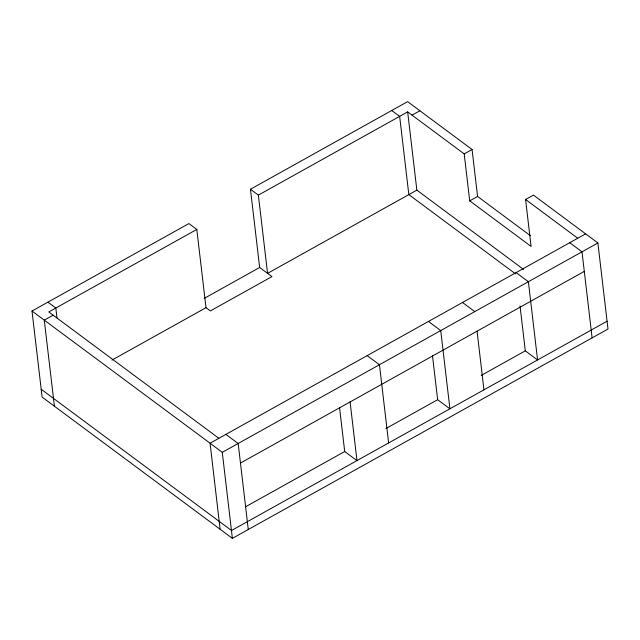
<?xml version="1.0" encoding="UTF-8"?>
<svg xmlns="http://www.w3.org/2000/svg" width="640" height="640" viewBox="0 0 640 640"><rect width="100%" height="100%" fill="white"/><g stroke="black" fill="none" stroke-linecap="round" stroke-linejoin="round"><path stroke-width="0.96" d="M250.464 189.248L258.368 195.12L407.664 111.896L464.2 153.896L469.712 200.84L531.088 246.432L525.576 199.488L533.448 195.104L597.888 242.976L608 329.04L232.384 538.36L42.12 397.096L32 311.032L188.904 223.568L196.808 229.44L206 307.68L210.368 310.928L271.936 276.608L259.656 267.488L250.464 189.248L407.624 101.64L472.072 149.512L477.584 196.456L530.424 235.704M196.808 229.44L48.784 311.952L218.864 438.304M53.152 315.2L44.272 320.152L54.408 406.176M412.032 115.144L419.904 110.76M204.168 298.424L259.656 267.488M464.2 153.896L472.072 149.512M112 360.08L206 307.68M523.552 269.4L416.856 190.136L267.56 273.36L258.368 195.12M469.712 200.84L477.584 196.456M585.616 233.856L210.064 443.208L32 311.032M597.888 242.976L222.272 452.336L210.064 443.208L220.12 529.24M240.472 463.064L584.304 271.392M245.528 506.8L344.704 451.512L356.984 460.632L350.088 401.952M385.856 428.576L437.648 399.704L449.92 408.824L440.728 330.584L428.456 321.464M481.2 375.432L525.304 350.84L537.576 359.96L528.384 281.72L516.112 272.6M607.08 321.216L231.512 530.512L41.2 389.272M525.576 199.488L577.744 238.24M391.744 110.496L399.648 116.368L408.832 194.608L515.536 273.872M569.728 242.712L582 251.832L592.112 337.896M462.496 302.488L474.768 311.608M367.168 355.632L379.448 364.744L388.64 442.992M225.896 434.384L238.176 443.504L248.28 529.568M47.912 302.16L55.816 308.032L56.976 317.936M520.016 305.856L525.304 350.84M477.064 331.168L483.96 389.848M407.664 111.896L416.856 190.136M432.472 355.696L437.648 399.704M339.536 407.504L344.704 451.512M222.272 452.336L232.384 538.36"/></g></svg>
